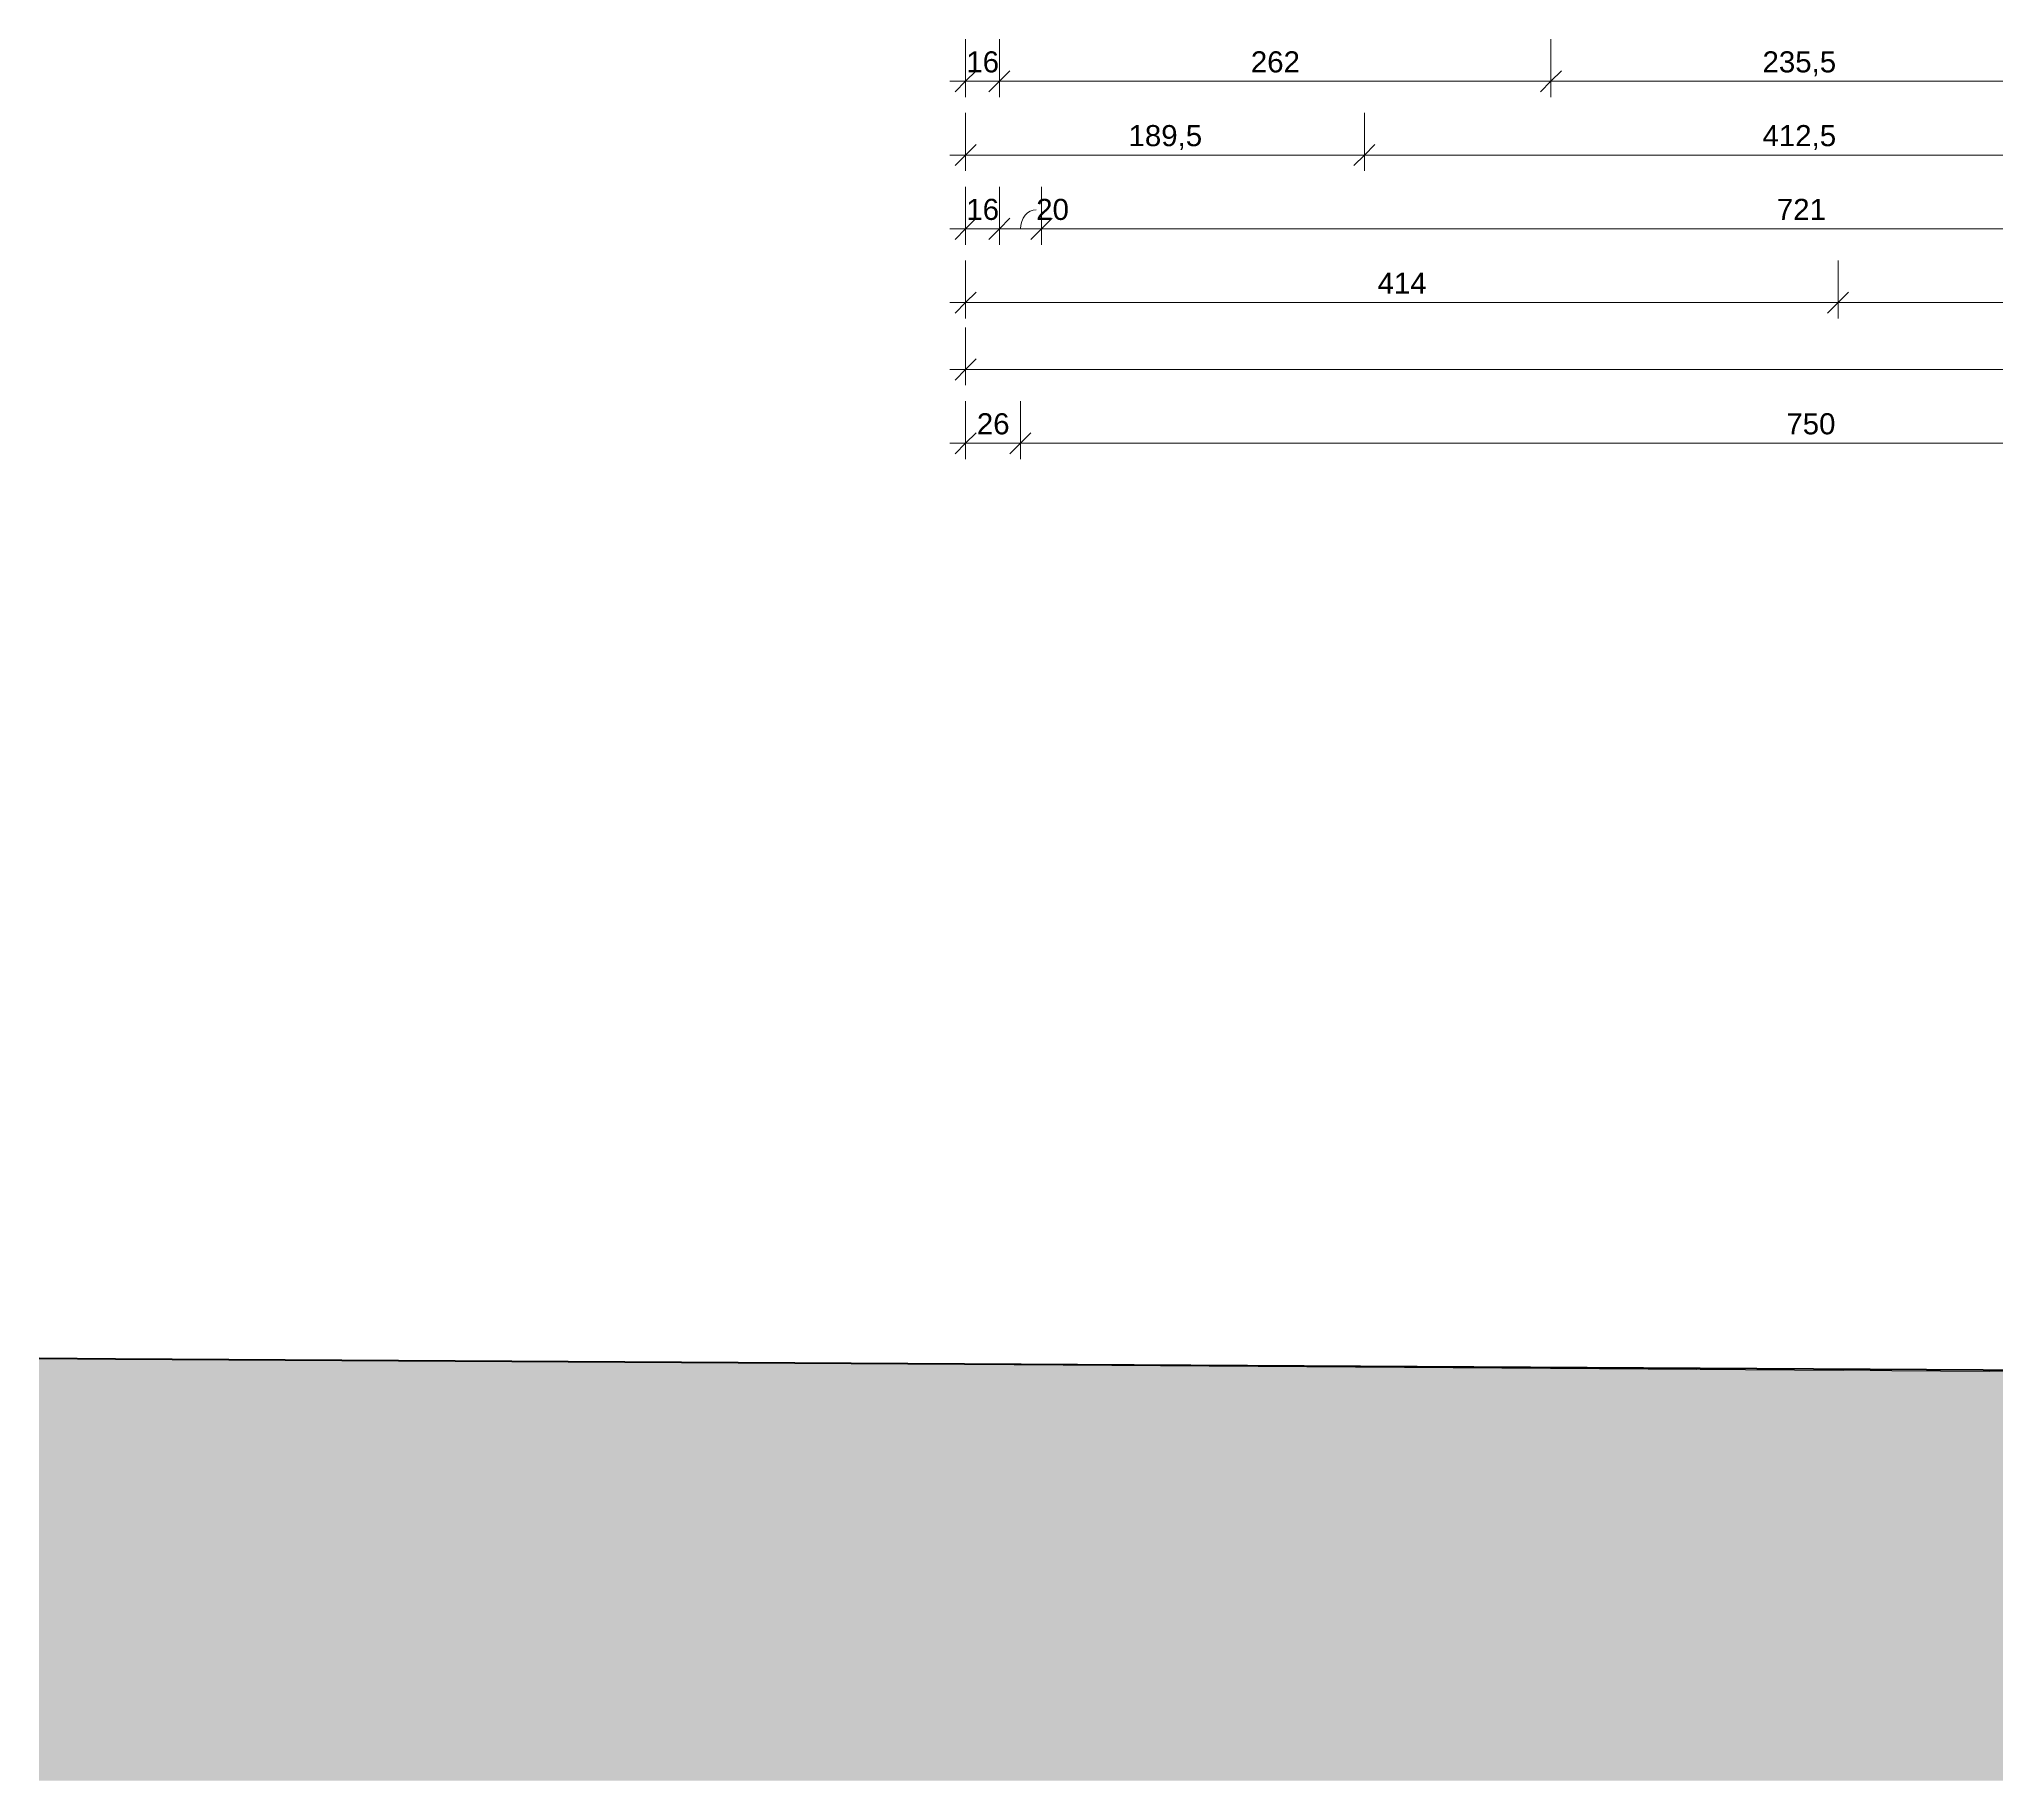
# Model space of a CAD drawing. Header units: metres. Extents: x 3 to 50, y 58.8 to 100.4.
# Drawn here: x 3.27 to 12.56, y 58.84 to 67.1 of the extents above; entities that cross this region are included whole.
import ezdxf

# ---------------------------------------------------------------- set-up
doc = ezdxf.new("R2010")
doc.units = ezdxf.units.M
for name, color, linetype, lineweight in [('A-DETL-GENF_', 92, 'Continuous', 13), ('A_2D', 7, 'Continuous', 13), ('A_Bemassung-50_', 4, 'Continuous', 9), ('A_Bemassung_', 4, 'Continuous', 9), ('A_Grundstuecksgrenze', 5, 'Continuous', 70)]:
    doc.layers.add(name, color=color, linetype=linetype, lineweight=lineweight)
doc.styles.add('Arial_5', font='arial.ttf', dxfattribs={"height": 0.1})
doc.dimstyles.new('WGA-Bemaßung', dxfattribs={"dimscale": 0.3048, "dimtxt": 0.102026, "dimasz": 0.328084, "dimexe": 0.246063, "dimexo": 0.0625, "dimgap": 0.04101, "dimtad": 1, "dimdec": 1, "dimlfac": 100, "dimrnd": 0.5, "dimdsep": 46, "dimtxsty": 'Arial_5', "dimblk1": 'OBLIQUE', "dimblk2": 'OBLIQUE', "dimsah": 1, "dimcen": 0.09, "dimdle": 0.246063, "dimazin": 2, "dimtfac": 1, "dimtdec": 4, "dimtix": 1, "dimtmove": 0, "dimatfit": 3, "dimfxl": 0.656168, "dimfxlon": 1, "dimtvp": 1, "dimtolj": 1, "dimtzin": 0, "dimarcsym": 2})
doc.dimstyles.new('WGA-Bemaßung_1', dxfattribs={"dimscale": 0.3048, "dimtxt": 0.102026, "dimasz": 0.328084, "dimexe": 0.246063, "dimexo": 0.0625, "dimgap": 0.04101, "dimtad": 1, "dimdec": 1, "dimlfac": 100, "dimrnd": 0.5, "dimdsep": 46, "dimtxsty": 'Arial_5', "dimblk1": 'OBLIQUE', "dimblk2": 'OBLIQUE', "dimsah": 1, "dimcen": 0.09, "dimdle": 0.246063, "dimazin": 2, "dimtfac": 1, "dimtdec": 4, "dimtix": 1, "dimtmove": 1, "dimatfit": 3, "dimfxl": 0.656168, "dimfxlon": 1, "dimtvp": 1, "dimtolj": 1, "dimtzin": 0, "dimarcsym": 2})
doc.dimstyles.new('WGA-Bemaßung_3', dxfattribs={"dimscale": 0.3048, "dimtxt": 0.102026, "dimasz": 0.328084, "dimexe": 0.246063, "dimexo": 0.0625, "dimgap": 0.04101, "dimtad": 1, "dimdec": 1, "dimlfac": 100, "dimrnd": 0.5, "dimdsep": 46, "dimtxsty": 'Arial_5', "dimblk1": 'OBLIQUE', "dimblk2": 'OBLIQUE', "dimsah": 1, "dimcen": 0.09, "dimdle": 0.246063, "dimazin": 2, "dimtfac": 1, "dimtdec": 4, "dimtix": 1, "dimtmove": 0, "dimatfit": 3, "dimfxl": 0.656168, "dimfxlon": 1, "dimtvp": 1, "dimtolj": 1, "dimtzin": 0, "dimarcsym": 2})

# ---------------------------------------------------------------- blocks, each defined once
blk = doc.blocks.new('Family - ___-3180367-263_PP_02OG_BT1')
at = {"layer": 'A_Grundstuecksgrenze'}
for p, q in [((3.2659, 60.8443), (3.6279, 60.8418)), ((3.6279, 60.8418), (34.7209, 60.655))]:
    blk.add_line(p, q, dxfattribs=at)
blk = doc.blocks.new('DIMBLOCK54-263_PP_02OG_BT1')
at = {"layer": 'A_Bemassung-50_', "transparency": 16777216}
for p, q in [((7.6627, 66.5522), (7.6627, 66.7522)), ((9.5552, 66.5522), (9.5552, 66.7522)), ((7.5877, 66.5522), (9.5552, 66.5522)), ((7.6627, 66.5522), (7.6627, 66.4772)), ((9.5552, 66.5522), (9.5552, 66.4772))]:
    blk.add_line(p, q, dxfattribs=at)
at = {"layer": 'A_Bemassung-50_', "lineweight": 35, "transparency": 16777216}
for p, q in [((7.6627, 66.5522), (7.6127, 66.5022)), ((7.6627, 66.5522), (7.7127, 66.6022)), ((9.5552, 66.5522), (9.5052, 66.5022)), ((9.5552, 66.5522), (9.6052, 66.6022))]:
    blk.add_line(p, q, dxfattribs=at)
at = {"layer": 'A_Bemassung-50_', "color": 0, "transparency": 16777216, "insert": (8.4355, 66.6946), "char_height": 0.1, "width": 0.416266, "attachment_point": 1, "line_spacing_factor": 0.941778, "style": 'Arial_5'}
blk.add_mtext('189,5', dxfattribs=at)
blk = doc.blocks.new('_Oblique')
at = {"color": 0, "linetype": 'ByBlock', "lineweight": -2}
blk.add_line((-0.5, -0.5), (0.5, 0.5), dxfattribs=at)
blk = doc.blocks.new('DIMBLOCK55-263_PP_02OG_BT1')
at = {"layer": 'A_Bemassung-50_', "transparency": 16777216}
for p, q in [((9.5552, 66.5522), (9.5552, 66.7522)), ((13.6802, 66.5522), (13.6802, 66.7522)), ((9.5552, 66.5522), (13.6802, 66.5522)), ((9.5552, 66.5522), (9.5552, 66.4772)), ((13.6802, 66.5522), (13.6802, 66.4772))]:
    blk.add_line(p, q, dxfattribs=at)
at = {"layer": 'A_Bemassung-50_', "lineweight": 35, "transparency": 16777216}
for p, q in [((9.5552, 66.5522), (9.5052, 66.5022)), ((9.5552, 66.5522), (9.6052, 66.6022)), ((13.6802, 66.5522), (13.6302, 66.5022)), ((13.6802, 66.5522), (13.7302, 66.6022))]:
    blk.add_line(p, q, dxfattribs=at)
at = {"layer": 'A_Bemassung-50_', "color": 0, "transparency": 16777216, "insert": (11.4442, 66.6946), "char_height": 0.1, "width": 0.416266, "attachment_point": 1, "line_spacing_factor": 0.941778, "style": 'Arial_5'}
blk.add_mtext('412,5', dxfattribs=at)
blk = doc.blocks.new('DIMBLOCK132-263_PP_02OG_BT1')
at = {"layer": 'A_Bemassung-50_', "transparency": 16777216}
for p, q in [((7.6627, 66.2022), (7.6627, 66.4022)), ((7.8227, 66.2022), (7.8227, 66.4022)), ((7.5877, 66.2022), (7.8227, 66.2022)), ((7.6627, 66.2022), (7.6627, 66.1272)), ((7.8227, 66.2022), (7.8227, 66.1272))]:
    blk.add_line(p, q, dxfattribs=at)
at = {"layer": 'A_Bemassung-50_', "lineweight": 35, "transparency": 16777216}
for p, q in [((7.6627, 66.2022), (7.7127, 66.2522)), ((7.8227, 66.2022), (7.8727, 66.2522)), ((7.6627, 66.2022), (7.6127, 66.1522)), ((7.8227, 66.2022), (7.7727, 66.1522))]:
    blk.add_line(p, q, dxfattribs=at)
at = {"layer": 'A_Bemassung-50_', "color": 0, "transparency": 16777216, "insert": (7.6658, 66.3446), "char_height": 0.1, "width": 0.184588, "attachment_point": 1, "line_spacing_factor": 0.941778, "style": 'Arial_5'}
blk.add_mtext('16', dxfattribs=at)
blk = doc.blocks.new('DIMBLOCK133-263_PP_02OG_BT1')
at = {"layer": 'A_Bemassung-50_', "transparency": 16777216}
for p, q in [((7.8227, 66.2022), (7.8227, 66.4022)), ((8.0227, 66.2022), (8.0227, 66.4022)), ((7.8227, 66.2022), (8.0227, 66.2022)), ((7.8227, 66.2022), (7.8227, 66.1272)), ((8.0227, 66.2022), (8.0227, 66.1272))]:
    blk.add_line(p, q, dxfattribs=at)
at = {"layer": 'A_Bemassung-50_', "lineweight": 35, "transparency": 16777216}
for p, q in [((7.8227, 66.2022), (7.8727, 66.2522)), ((8.0227, 66.2022), (8.0727, 66.2522)), ((7.8227, 66.2022), (7.7727, 66.1522)), ((8.0227, 66.2022), (7.9727, 66.1522))]:
    blk.add_line(p, q, dxfattribs=at)
at = {"layer": 'A_Bemassung-50_', "transparency": 16777216}
blk.add_ellipse((7.9974, 66.2022), major_axis=(0, 0.091), ratio=0.82138, start_param=0, end_param=1.570796, dxfattribs=at)
at = {"layer": 'A_Bemassung-50_', "color": 0, "transparency": 16777216, "insert": (7.9974, 66.3446), "char_height": 0.1, "width": 0.184588, "attachment_point": 1, "line_spacing_factor": 0.941778, "style": 'Arial_5'}
blk.add_mtext('20', dxfattribs=at)
blk = doc.blocks.new('DIMBLOCK134-263_PP_02OG_BT1')
at = {"layer": 'A_Bemassung-50_', "transparency": 16777216}
for p, q in [((8.0227, 66.2022), (8.0227, 66.4022)), ((15.2327, 66.2022), (15.2327, 66.4022)), ((8.0227, 66.2022), (15.2327, 66.2022)), ((8.0227, 66.2022), (8.0227, 66.1272)), ((15.2327, 66.2022), (15.2327, 66.1272))]:
    blk.add_line(p, q, dxfattribs=at)
at = {"layer": 'A_Bemassung-50_', "lineweight": 35, "transparency": 16777216}
for p, q in [((8.0227, 66.2022), (8.0727, 66.2522)), ((15.2327, 66.2022), (15.2827, 66.2522)), ((8.0227, 66.2022), (7.9727, 66.1522)), ((15.2327, 66.2022), (15.1827, 66.1522))]:
    blk.add_line(p, q, dxfattribs=at)
at = {"layer": 'A_Bemassung-50_', "color": 0, "transparency": 16777216, "insert": (11.5123, 66.3446), "char_height": 0.1, "width": 0.276883, "attachment_point": 1, "line_spacing_factor": 0.941778, "style": 'Arial_5'}
blk.add_mtext('721', dxfattribs=at)
blk = doc.blocks.new('DIMBLOCK319-263_PP_02OG_BT1')
at = {"layer": 'A_Bemassung-50_', "transparency": 16777216}
for p, q in [((7.6627, 66.9022), (7.6627, 67.1022)), ((7.8227, 66.9022), (7.8227, 67.1022)), ((7.5877, 66.9022), (7.8227, 66.9022)), ((7.6627, 66.9022), (7.6627, 66.8272)), ((7.8227, 66.9022), (7.8227, 66.8272))]:
    blk.add_line(p, q, dxfattribs=at)
at = {"layer": 'A_Bemassung-50_', "lineweight": 35, "transparency": 16777216}
for p, q in [((7.6627, 66.9022), (7.6127, 66.8522)), ((7.6627, 66.9022), (7.7127, 66.9522)), ((7.8227, 66.9022), (7.7727, 66.8522)), ((7.8227, 66.9022), (7.8727, 66.9522))]:
    blk.add_line(p, q, dxfattribs=at)
at = {"layer": 'A_Bemassung-50_', "color": 0, "transparency": 16777216, "insert": (7.6658, 67.0446), "char_height": 0.1, "width": 0.184588, "attachment_point": 1, "line_spacing_factor": 0.941778, "style": 'Arial_5'}
blk.add_mtext('16', dxfattribs=at)
blk = doc.blocks.new('DIMBLOCK320-263_PP_02OG_BT1')
at = {"layer": 'A_Bemassung-50_', "transparency": 16777216}
for p, q in [((7.8227, 66.9022), (7.8227, 67.1022)), ((10.4402, 66.9022), (10.4402, 67.1022)), ((7.8227, 66.9022), (10.4402, 66.9022)), ((7.8227, 66.9022), (7.8227, 66.8272)), ((10.4402, 66.9022), (10.4402, 66.8272))]:
    blk.add_line(p, q, dxfattribs=at)
at = {"layer": 'A_Bemassung-50_', "lineweight": 35, "transparency": 16777216}
for p, q in [((7.8227, 66.9022), (7.7727, 66.8522)), ((7.8227, 66.9022), (7.8727, 66.9522)), ((10.4402, 66.9022), (10.3902, 66.8522)), ((10.4402, 66.9022), (10.4902, 66.9522))]:
    blk.add_line(p, q, dxfattribs=at)
at = {"layer": 'A_Bemassung-50_', "color": 0, "transparency": 16777216, "insert": (9.0161, 67.0446), "char_height": 0.1, "width": 0.276883, "attachment_point": 1, "line_spacing_factor": 0.941778, "style": 'Arial_5'}
blk.add_mtext('262', dxfattribs=at)
blk = doc.blocks.new('DIMBLOCK321-263_PP_02OG_BT1')
at = {"layer": 'A_Bemassung-50_', "transparency": 16777216}
for p, q in [((10.4402, 66.9022), (10.4402, 67.1022)), ((12.7952, 66.9022), (12.7952, 67.1022)), ((10.4402, 66.9022), (12.7952, 66.9022)), ((10.4402, 66.9022), (10.4402, 66.8272)), ((12.7952, 66.9022), (12.7952, 66.8272))]:
    blk.add_line(p, q, dxfattribs=at)
at = {"layer": 'A_Bemassung-50_', "lineweight": 35, "transparency": 16777216}
for p, q in [((10.4402, 66.9022), (10.3902, 66.8522)), ((10.4402, 66.9022), (10.4902, 66.9522)), ((12.7952, 66.9022), (12.7452, 66.8522)), ((12.7952, 66.9022), (12.8452, 66.9522))]:
    blk.add_line(p, q, dxfattribs=at)
at = {"layer": 'A_Bemassung-50_', "color": 0, "transparency": 16777216, "insert": (11.4442, 67.0446), "char_height": 0.1, "width": 0.416266, "attachment_point": 1, "line_spacing_factor": 0.941778, "style": 'Arial_5'}
blk.add_mtext('235,5', dxfattribs=at)
blk = doc.blocks.new('DIMBLOCK668-263_PP_02OG_BT1')
at = {"layer": 'A_Bemassung-50_', "transparency": 16777216}
for p, q in [((7.6627, 65.185), (7.6627, 65.385)), ((7.9227, 65.185), (7.9227, 65.385)), ((7.5877, 65.185), (7.9227, 65.185)), ((7.6627, 65.185), (7.6627, 65.11)), ((7.9227, 65.185), (7.9227, 65.11))]:
    blk.add_line(p, q, dxfattribs=at)
at = {"layer": 'A_Bemassung-50_', "lineweight": 35, "transparency": 16777216}
for p, q in [((7.6627, 65.185), (7.7127, 65.235)), ((7.9227, 65.185), (7.9727, 65.235)), ((7.6627, 65.185), (7.6127, 65.135)), ((7.9227, 65.185), (7.8727, 65.135))]:
    blk.add_line(p, q, dxfattribs=at)
at = {"layer": 'A_Bemassung-50_', "color": 0, "transparency": 16777216, "insert": (7.7158, 65.3274), "char_height": 0.1, "width": 0.184588, "attachment_point": 1, "line_spacing_factor": 0.941778, "style": 'Arial_5'}
blk.add_mtext('26', dxfattribs=at)
blk = doc.blocks.new('DIMBLOCK669-263_PP_02OG_BT1')
at = {"layer": 'A_Bemassung-50_', "transparency": 16777216}
for p, q in [((7.9227, 65.185), (7.9227, 65.385)), ((15.4227, 65.185), (15.4227, 65.385)), ((7.9227, 65.185), (15.4227, 65.185)), ((7.9227, 65.185), (7.9227, 65.11)), ((15.4227, 65.185), (15.4227, 65.11))]:
    blk.add_line(p, q, dxfattribs=at)
at = {"layer": 'A_Bemassung-50_', "lineweight": 35, "transparency": 16777216}
for p, q in [((7.9227, 65.185), (7.9727, 65.235)), ((15.4227, 65.185), (15.4727, 65.235)), ((7.9227, 65.185), (7.8727, 65.135)), ((15.4227, 65.185), (15.3727, 65.135))]:
    blk.add_line(p, q, dxfattribs=at)
at = {"layer": 'A_Bemassung-50_', "color": 0, "transparency": 16777216, "insert": (11.5573, 65.3274), "char_height": 0.1, "width": 0.276883, "attachment_point": 1, "line_spacing_factor": 0.941778, "style": 'Arial_5'}
blk.add_mtext('750', dxfattribs=at)
blk = doc.blocks.new('DIMBLOCK675-263_PP_02OG_BT1')
at = {"layer": 'A_Bemassung-50_', "transparency": 16777216}
for p, q in [((7.6627, 65.8522), (7.6627, 66.0522)), ((11.8027, 65.8522), (11.8027, 66.0522)), ((7.5877, 65.8522), (11.8027, 65.8522)), ((7.6627, 65.8522), (7.6627, 65.7772)), ((11.8027, 65.8522), (11.8027, 65.7772))]:
    blk.add_line(p, q, dxfattribs=at)
at = {"layer": 'A_Bemassung-50_', "lineweight": 35, "transparency": 16777216}
for p, q in [((7.6627, 65.8522), (7.7127, 65.9022)), ((11.8027, 65.8522), (11.8527, 65.9022)), ((7.6627, 65.8522), (7.6127, 65.8022)), ((11.8027, 65.8522), (11.7527, 65.8022))]:
    blk.add_line(p, q, dxfattribs=at)
at = {"layer": 'A_Bemassung-50_', "color": 0, "transparency": 16777216, "insert": (9.6173, 65.9946), "char_height": 0.1, "width": 0.276883, "attachment_point": 1, "line_spacing_factor": 0.941778, "style": 'Arial_5'}
blk.add_mtext('414', dxfattribs=at)
blk = doc.blocks.new('DIMBLOCK676-263_PP_02OG_BT1')
at = {"layer": 'A_Bemassung-50_', "transparency": 16777216}
for p, q in [((11.8027, 65.8522), (11.8027, 66.0522)), ((15.5077, 65.8522), (15.5077, 66.0522)), ((11.8027, 65.8522), (15.5077, 65.8522)), ((11.8027, 65.8522), (11.8027, 65.7772)), ((15.5077, 65.8522), (15.5077, 65.7772))]:
    blk.add_line(p, q, dxfattribs=at)
at = {"layer": 'A_Bemassung-50_', "lineweight": 35, "transparency": 16777216}
for p, q in [((11.8027, 65.8522), (11.8527, 65.9022)), ((15.5077, 65.8522), (15.5577, 65.9022)), ((11.8027, 65.8522), (11.7527, 65.8022)), ((15.5077, 65.8522), (15.4577, 65.8022))]:
    blk.add_line(p, q, dxfattribs=at)
at = {"layer": 'A_Bemassung-50_', "color": 0, "transparency": 16777216, "insert": (13.4817, 65.9946), "char_height": 0.1, "width": 0.416266, "attachment_point": 1, "line_spacing_factor": 0.941778, "style": 'Arial_5'}
blk.add_mtext('370,5', dxfattribs=at)
blk = doc.blocks.new('DIMBLOCK682-263_PP_02OG_BT1')
at = {"layer": 'A_Bemassung-50_', "transparency": 16777216}
for p, q in [((7.6627, 65.535), (7.6627, 65.735)), ((42.6627, 65.535), (42.6627, 65.735)), ((7.5877, 65.535), (42.7377, 65.535)), ((7.6627, 65.535), (7.6627, 65.46)), ((42.6627, 65.535), (42.6627, 65.46))]:
    blk.add_line(p, q, dxfattribs=at)
at = {"layer": 'A_Bemassung-50_', "lineweight": 35, "transparency": 16777216}
for p, q in [((7.6627, 65.535), (7.6127, 65.485)), ((7.6627, 65.535), (7.7127, 65.585)), ((42.6627, 65.535), (42.6127, 65.485)), ((42.6627, 65.535), (42.7127, 65.585))]:
    blk.add_line(p, q, dxfattribs=at)
at = {"layer": 'A_Bemassung-50_', "color": 0, "transparency": 16777216, "insert": (25.0088, 65.6774), "char_height": 0.1, "width": 0.369177, "attachment_point": 1, "line_spacing_factor": 0.941778, "style": 'Arial_5'}
blk.add_mtext('3500', dxfattribs=at)

msp = doc.modelspace()

# ---------------------------------------------------------------- hatches: boundary and pattern name
at = {"layer": 'A-DETL-GENF_'}
msp.add_hatch(color=253, dxfattribs=at).paths.add_polyline_path([(34.9031, 58.839), (34.9031, 60.6296), (3.2659, 60.8443), (3.2659, 58.839), (34.7608, 58.839)])

# ---------------------------------------------------------------- linework, layer by layer
at = {"layer": 'A_2D'}
msp.add_line((34.9031, 60.6296), (3.2659, 60.8443), dxfattribs=at)

# ---------------------------------------------------------------- block references
at = {"layer": 'A_Grundstuecksgrenze'}
msp.add_blockref('Family - ___-3180367-263_PP_02OG_BT1', (0, 0), dxfattribs=at)

# ---------------------------------------------------------------- dimensions: what is measured, and where the dimension line sits
at = {"layer": 'A_Bemassung_'}
for base, p1, p2, dimstyle, override, picture, middle in [((7.8227, 66.9022), (7.6627, 67.1022), (7.8227, 67.1022), 'WGA-Bemaßung', {"dimpost": '<>', "dimfxl": 0.16}, 'DIMBLOCK319-263_PP_02OG_BT1', (7.7427, 66.9658)), ((10.4401682485, 66.9022444364), (7.8226682485, 67.1022444364), (10.4401682485, 67.1022444364), 'WGA-Bemaßung', {"dimpost": '<>', "dimfxl": 2.6175}, 'DIMBLOCK320-263_PP_02OG_BT1', (9.1314182485, 66.9658017355)), ((12.7952, 66.9022), (10.4402, 67.1022), (12.7952, 67.1022), 'WGA-Bemaßung', {"dimpost": '<>', "dimfxl": 2.355}, 'DIMBLOCK321-263_PP_02OG_BT1', (11.6177, 66.9658)), ((9.5551682485, 66.5522444364), (7.6626682485, 66.7522444364), (9.5551682485, 66.7522444364), 'WGA-Bemaßung', {"dimpost": '<>', "dimfxl": 1.8925}, 'DIMBLOCK54-263_PP_02OG_BT1', (8.6089182485, 66.6158017355)), ((13.6802, 66.5522), (9.5552, 66.7522), (13.6802, 66.7522), 'WGA-Bemaßung', {"dimpost": '<>', "dimfxl": 4.125}, 'DIMBLOCK55-263_PP_02OG_BT1', (11.6177, 66.6158)), ((7.8227, 66.2022), (7.6627, 66.4022), (7.8227, 66.4022), 'WGA-Bemaßung', {"dimpost": '<>', "dimfxl": 0.16}, 'DIMBLOCK132-263_PP_02OG_BT1', (7.7427, 66.2658)), ((15.2327, 66.2022), (8.0227, 66.4022), (15.2327, 66.4022), 'WGA-Bemaßung', {"dimpost": '<>', "dimfxl": 7.21}, 'DIMBLOCK134-263_PP_02OG_BT1', (11.6277, 66.2649)), ((11.8027, 65.8522), (7.6627, 66.0522), (11.8027, 66.0522), 'WGA-Bemaßung_3', {"dimpost": '<>', "dimfxl": 4.14}, 'DIMBLOCK675-263_PP_02OG_BT1', (9.7327, 65.9149)), ((15.5077, 65.8522), (11.8027, 66.0522), (15.5077, 66.0522), 'WGA-Bemaßung_3', {"dimpost": '<>', "dimfxl": 3.705}, 'DIMBLOCK676-263_PP_02OG_BT1', (13.6552, 65.9158)), ((42.6627, 65.535), (7.6627, 65.735), (42.6627, 65.735), 'WGA-Bemaßung_3', {"dimpost": '<>', "dimfxl": 35}, 'DIMBLOCK682-263_PP_02OG_BT1', (25.1627, 65.5986)), ((7.9227, 65.185), (7.6627, 65.385), (7.9227, 65.385), 'WGA-Bemaßung_3', {"dimpost": '<>', "dimfxl": 0.26}, 'DIMBLOCK668-263_PP_02OG_BT1', (7.7927, 65.2486)), ((15.4227, 65.185), (7.9227, 65.385), (15.4227, 65.385), 'WGA-Bemaßung_3', {"dimpost": '<>', "dimfxl": 7.5}, 'DIMBLOCK669-263_PP_02OG_BT1', (11.6727, 65.2486))]:
    dim = msp.add_linear_dim(base=base, p1=p1, p2=p2, dimstyle=dimstyle, override=override, dxfattribs=at)
    dim.commit()
    dim.dimension.update_dxf_attribs({"geometry": picture, "text_midpoint": middle})
dim = msp.add_linear_dim(base=(8.0227, 66.2022), p1=(7.8227, 66.4022), p2=(8.0227, 66.4022), dimstyle='WGA-Bemaßung_1', override={"dimpost": '<>', "dimfxl": 0.2}, dxfattribs=at)
dim.commit()
dim.dimension.update_dxf_attribs({"geometry": 'DIMBLOCK133-263_PP_02OG_BT1', "text_midpoint": (8.0897, 66.2779), "dimtype": 160})

doc.saveas('drawing.dxf')
